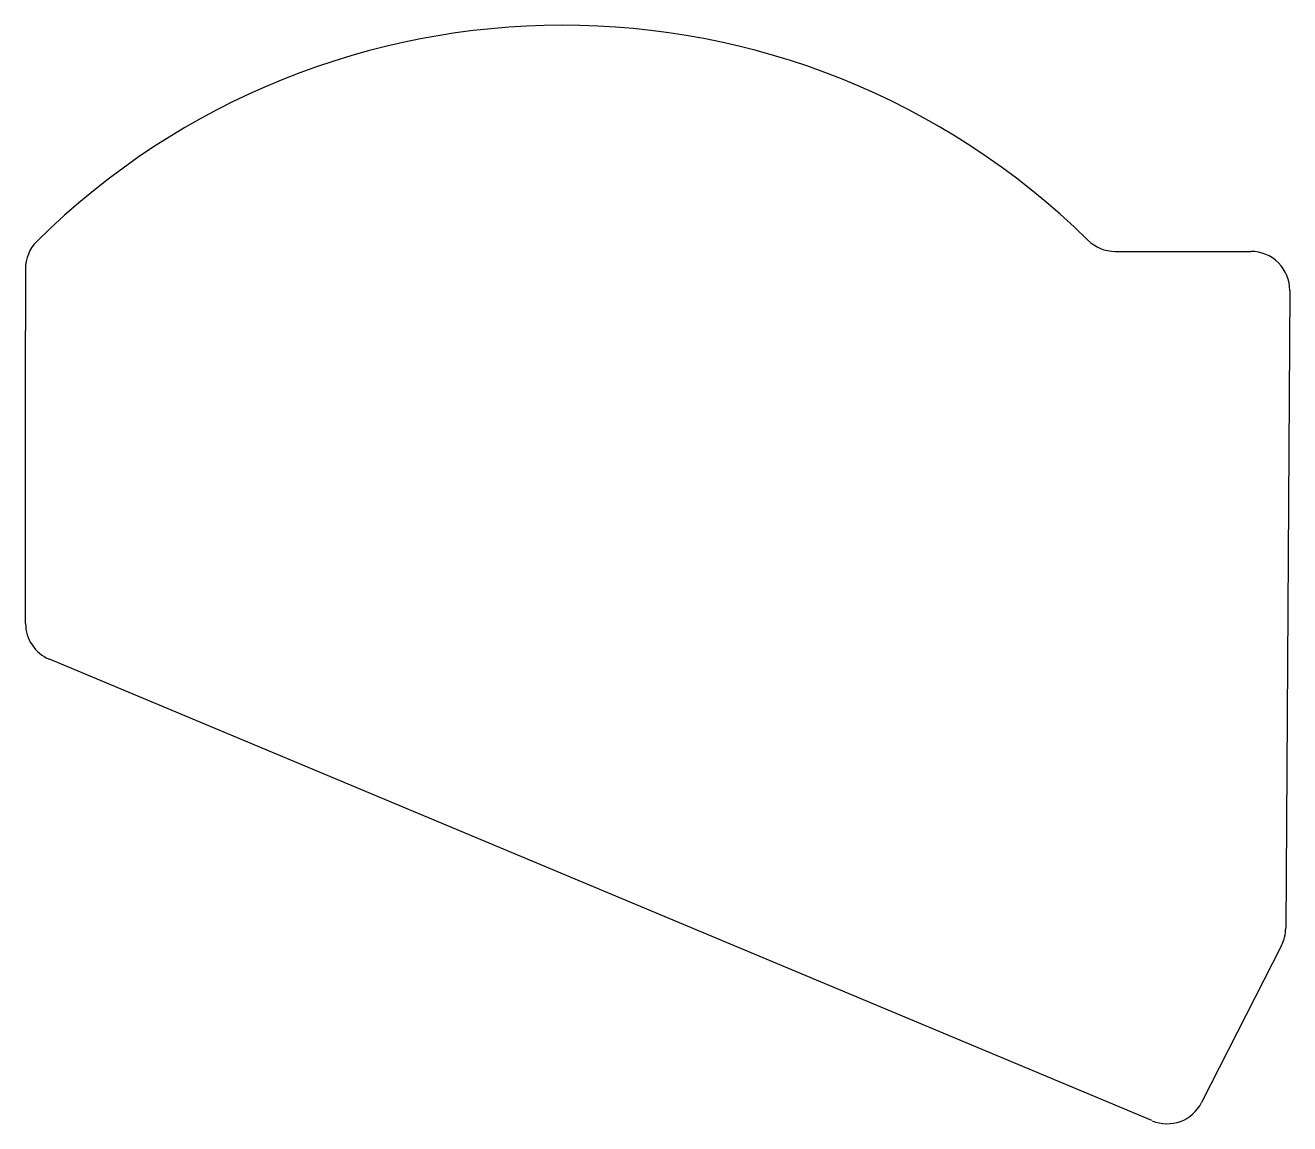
# Model space of a CAD drawing. Header units: millimetres. Extents: x 90 to 204, y -136 to -37.
import ezdxf

# ---------------------------------------------------------------- set-up
doc = ezdxf.new("R2010")
doc.units = ezdxf.units.MM

msp = doc.modelspace()

# ---------------------------------------------------------------- linework, layer by layer
for p, q in [((187.79, -57.13), (200.03, -57.13)), ((89.53, -58.72), (89.53, -64.25)), ((203.53, -60.65), (203.17, -118.14)), ((89.53, -64.25), (89.55, -64.25)), ((89.55, -90.67), (89.55, -64.25)), ((191.11, -135.49), (91.7, -93.9)), ((202.79, -119.71), (195.58, -133.85))]:
    msp.add_line(p, q)
for centre, radius, start, end in [((138, -104.25), 67.5, 45.4753, 134.6468), ((93.03, -58.72), 3.5, 134.6468, 180), ((187.79, -53.63), 3.5, 225.4753, 270), ((200.03, -60.63), 3.5, 359.6448, 90), ((93.05, -90.67), 3.5, 180, 247.2957), ((199.67, -118.12), 3.5, 333, 359.6448), ((192.47, -132.27), 3.5, 247.2957, 333)]:
    msp.add_arc(centre, radius, start, end)

doc.saveas('drawing.dxf')
